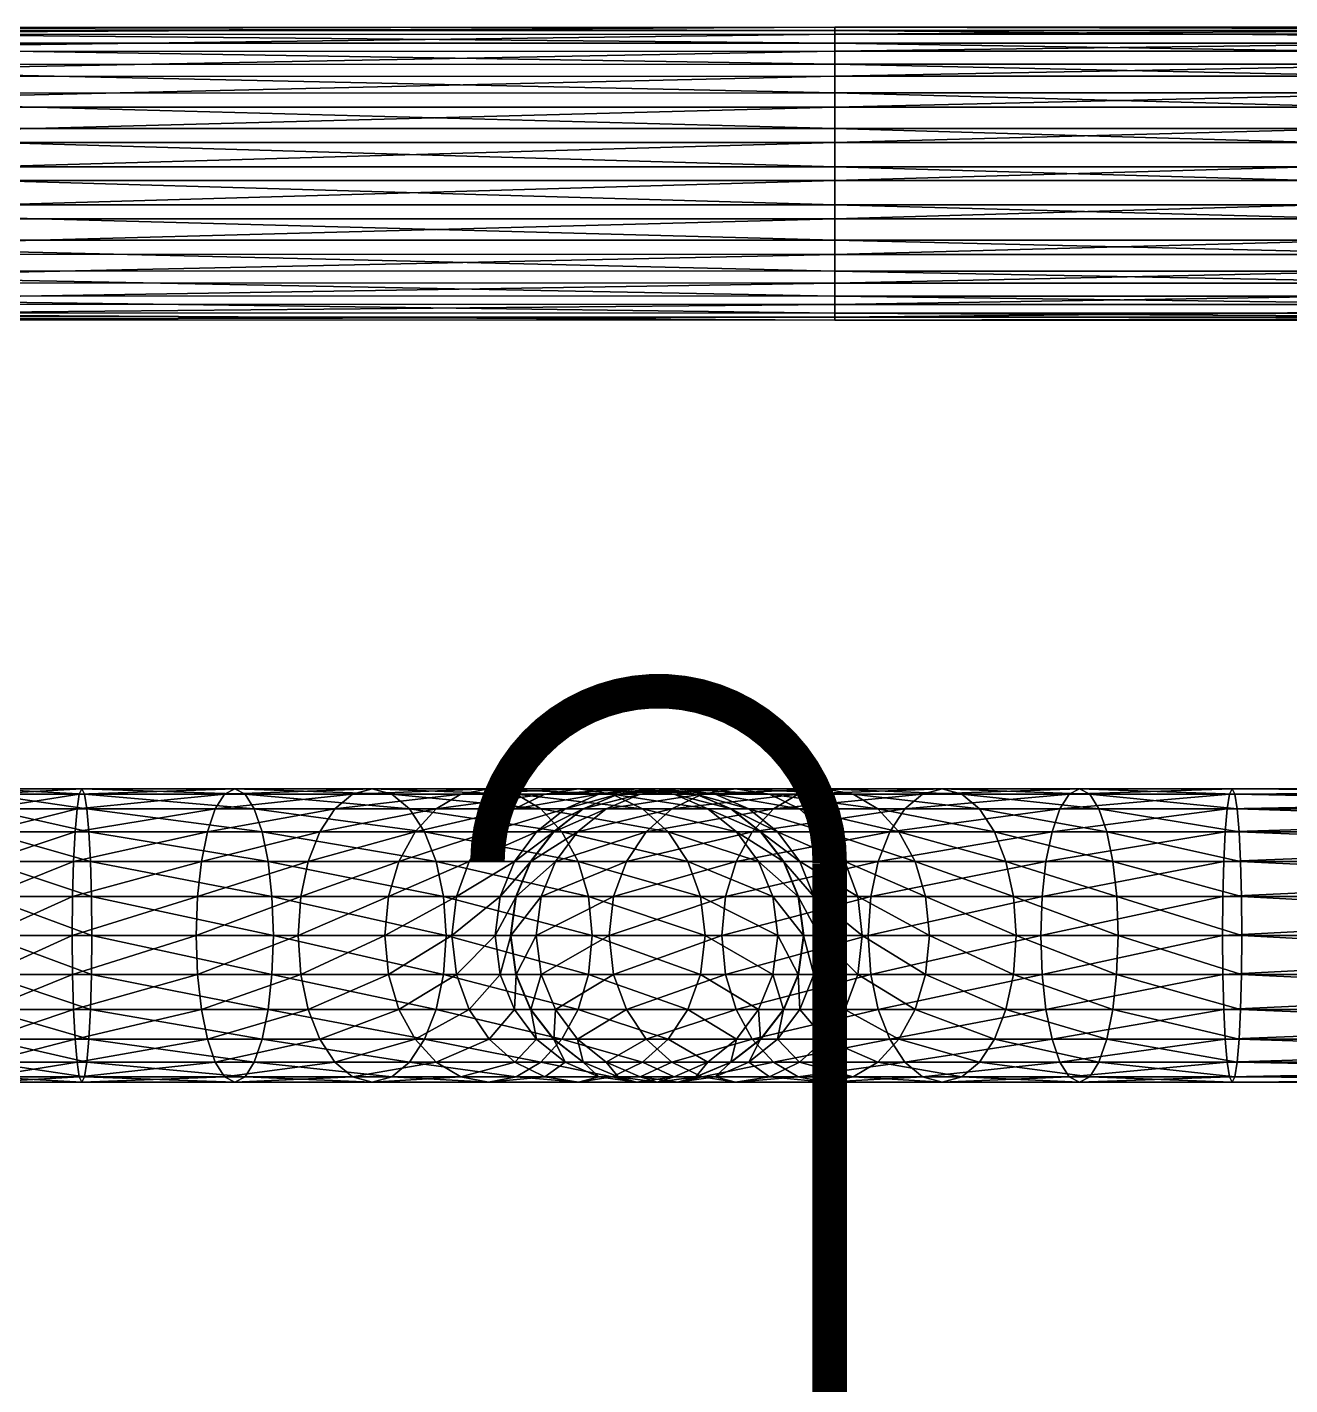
# Model space of a CAD drawing. Extents: x -41.6 to 42.5, y -37.8 to 42.9.
# Drawn here: x -29.8 to -18.82, y 31.1 to 42.91 of the extents above; entities that cross this region are included whole.
import ezdxf

# ---------------------------------------------------------------- set-up
doc = ezdxf.new("R2010")
doc.units = 0
doc.layers.add('VASSCRM', color=2, linetype='CONTINUOUS')
doc.layers.add('VASSREV', color=1, linetype='CONTINUOUS')

msp = doc.modelspace()

# ---------------------------------------------------------------- linework, layer by layer
at = {"layer": 'VASSREV', "color": 0, "extrusion": (0, 0, -1), "const_width": 0.3}
msp.add_lwpolyline([(25.796, 35.646, 1.00363), (22.82, 35.635), (22.82, -35.1, 0.996383), (25.796, -35.11, -0.737191)], format="xyb", dxfattribs=at)

# ---------------------------------------------------------------- meshes
at = {"layer": 'VASSCRM', "color": 0}
mesh = msp.add_polyface(dxfattribs=at)
corners = [(-34.275, 41.238), (-34.252, 40.931), (-22.775, 41.238), (-34.232, 40.682), (-22.775, 40.93), (-34.215, 40.498), (-22.775, 40.68), (-34.201, 40.389), (-22.775, 40.496), (-34.193, 40.361), (-22.775, 40.386), (-34.19, 40.422), (-22.775, 40.358), (-34.193, 40.57), (-22.775, 40.42), (-34.201, 40.786), (-22.775, 40.567), (-34.215, 41.055), (-22.775, 40.784), (-34.232, 41.362), (-22.775, 41.053), (-34.252, 41.69), (-22.775, 41.36), (-34.275, 42.026), (-22.775, 41.69), (-34.298, 42.333), (-22.775, 42.026), (-34.318, 42.582), (-22.775, 42.334), (-34.335, 42.765), (-22.775, 42.767), (-22.775, 42.584), (-34.348, 42.875), (-22.775, 42.877), (-34.357, 42.903), (-22.775, 42.906), (-34.36, 42.842), (-22.775, 42.844), (-34.357, 42.694), (-22.775, 42.696), (-34.348, 42.478), (-22.775, 42.48), (-34.335, 42.209), (-34.318, 41.902), (-22.775, 42.21), (-34.298, 41.573), (-22.775, 41.903), (-22.775, 41.574), (-35.514, 40.771), (-35.434, 40.532), (-35.366, 40.357), (-35.313, 40.253), (-35.279, 40.23), (-35.267, 40.292), (-35.279, 40.439), (-35.313, 40.651), (-35.366, 40.914), (-35.434, 41.212), (-35.514, 41.531), (-35.603, 41.856), (-35.692, 42.152), (-35.773, 42.392), (-35.841, 42.567), (-35.893, 42.67), (-35.927, 42.694), (-35.939, 42.631), (-35.927, 42.485), (-35.893, 42.273), (-35.841, 42.01), (-35.773, 41.712), (-35.692, 41.393), (-35.603, 41.068)]
mesh.append_faces([[corners[k] for k in face] for face in [(0, 1, 2), (1, 3, 4), (3, 5, 6), (5, 7, 8), (7, 9, 10), (9, 11, 12), (11, 13, 14), (13, 15, 16), (15, 17, 18), (17, 19, 20), (19, 21, 22), (21, 23, 24), (23, 25, 26), (25, 27, 28), (29, 30, 31), (27, 29, 31), (32, 33, 30), (29, 32, 30), (34, 35, 33), (32, 34, 33), (36, 37, 35), (34, 36, 35), (38, 39, 37), (36, 38, 37), (40, 41, 39), (38, 40, 39), (40, 42, 41), (42, 43, 44), (43, 45, 46), (45, 0, 47), (48, 1, 0), (49, 3, 1), (50, 5, 3), (51, 7, 5), (52, 9, 7), (53, 11, 9), (52, 53, 9), (54, 13, 11), (53, 54, 11), (55, 15, 13), (54, 55, 13), (56, 17, 15), (57, 19, 17), (58, 21, 19), (59, 23, 21), (60, 25, 23), (61, 27, 25), (62, 29, 27), (63, 32, 29), (64, 34, 32), (65, 36, 34), (66, 38, 36), (67, 40, 38), (68, 42, 40), (69, 43, 42), (70, 45, 43), (71, 0, 45)]], dxfattribs={"color": 0})
mesh = msp.add_polyface(dxfattribs=at)
corners = [(-22.775, 40.93), (-11.275, 40.93), (-11.275, 41.238), (-22.775, 41.238), (-22.775, 40.68), (-11.275, 40.68), (-22.775, 40.496), (-11.275, 40.496), (-22.775, 40.386), (-11.275, 40.386), (-22.775, 40.358), (-11.275, 40.358), (-22.775, 40.42), (-11.275, 40.42), (-22.775, 40.567), (-11.275, 40.567), (-22.775, 40.784), (-11.275, 40.784), (-22.775, 41.053), (-11.275, 41.053), (-22.775, 41.36), (-11.275, 41.36), (-22.775, 41.69), (-11.275, 41.69), (-22.775, 42.026), (-11.275, 42.026), (-22.775, 42.334), (-11.275, 42.334), (-22.775, 42.584), (-11.275, 42.584), (-22.775, 42.767), (-11.275, 42.767), (-22.775, 42.877), (-22.775, 42.906), (-11.275, 42.877), (-22.775, 42.844), (-11.275, 42.906), (-22.775, 42.696), (-11.275, 42.844), (-22.775, 42.48), (-11.275, 42.696), (-22.775, 42.21), (-11.275, 42.48), (-22.775, 41.903), (-11.275, 42.21), (-22.775, 41.574), (-11.275, 41.903), (-11.275, 41.574), (-34.252, 40.931), (-34.232, 40.682), (-34.215, 40.498), (-34.201, 40.389), (-34.193, 40.361), (-34.19, 40.422), (-34.193, 40.57), (-34.201, 40.786), (-34.215, 41.055), (-34.232, 41.362), (-34.252, 41.69), (-34.275, 42.026), (-34.298, 42.333), (-34.318, 42.582), (-34.335, 42.209), (-34.318, 41.902), (-34.298, 41.573), (-34.275, 41.238)]
mesh.append_faces([[corners[k] for k in face] for face in [(0, 1, 2), (3, 0, 2), (4, 5, 1), (0, 4, 1), (6, 7, 5), (4, 6, 5), (8, 9, 7), (6, 8, 7), (10, 11, 9), (8, 10, 9), (12, 13, 11), (10, 12, 11), (14, 15, 13), (12, 14, 13), (16, 17, 15), (14, 16, 15), (18, 19, 17), (16, 18, 17), (20, 21, 19), (18, 20, 19), (22, 23, 21), (20, 22, 21), (24, 25, 23), (22, 24, 23), (26, 27, 25), (24, 26, 25), (28, 29, 27), (26, 28, 27), (30, 31, 29), (28, 30, 29), (30, 32, 31), (32, 33, 34), (33, 35, 36), (35, 37, 38), (37, 39, 40), (39, 41, 42), (41, 43, 44), (43, 45, 46), (45, 3, 47), (48, 0, 3), (49, 4, 0), (50, 6, 4), (51, 8, 6), (52, 10, 8), (53, 12, 10), (54, 14, 12), (55, 16, 14), (56, 18, 16), (57, 20, 18), (58, 22, 20), (59, 24, 22), (60, 26, 24), (61, 28, 26), (62, 41, 39), (63, 43, 41), (64, 45, 43), (65, 3, 45)]], dxfattribs={"color": 0})
mesh = msp.add_polyface(dxfattribs=at)
corners = [(-11.275, 40.93), (0.225, 40.93), (0.225, 41.238), (-11.275, 41.238), (-11.275, 40.68), (0.225, 40.68), (-11.275, 40.496), (0.225, 40.496), (-11.275, 40.386), (0.225, 40.386), (-11.275, 40.358), (0.225, 40.358), (-11.275, 40.42), (0.225, 40.42), (-11.275, 40.567), (0.225, 40.567), (-11.275, 40.784), (0.225, 40.784), (-11.275, 41.053), (0.225, 41.053), (-11.275, 41.36), (0.225, 41.36), (-11.275, 41.69), (0.225, 41.69), (-11.275, 42.026), (0.225, 42.026), (-11.275, 42.334), (0.225, 42.334), (-11.275, 42.584), (0.225, 42.584), (-11.275, 42.767), (0.225, 42.767), (-11.275, 42.877), (0.225, 42.877), (-11.275, 42.906), (0.225, 42.906), (-11.275, 42.844), (0.225, 42.844), (-11.275, 42.696), (0.225, 42.696), (-11.275, 42.48), (0.225, 42.48), (-11.275, 42.21), (0.225, 42.21), (-11.275, 41.903), (0.225, 41.903), (-11.275, 41.574), (0.225, 41.574), (-22.775, 42.877), (-22.775, 42.906), (-22.775, 42.844), (-22.775, 42.696), (-22.775, 42.48), (-22.775, 42.21), (-22.775, 41.903), (-22.775, 41.574), (-22.775, 41.238)]
mesh.append_faces([[corners[k] for k in face] for face in [(0, 1, 2), (3, 0, 2), (4, 5, 1), (0, 4, 1), (6, 7, 5), (4, 6, 5), (8, 9, 7), (6, 8, 7), (10, 11, 9), (8, 10, 9), (12, 13, 11), (10, 12, 11), (14, 15, 13), (12, 14, 13), (16, 17, 15), (14, 16, 15), (18, 19, 17), (16, 18, 17), (20, 21, 19), (18, 20, 19), (22, 23, 21), (20, 22, 21), (24, 25, 23), (22, 24, 23), (26, 27, 25), (24, 26, 25), (28, 29, 27), (26, 28, 27), (30, 31, 29), (28, 30, 29), (32, 33, 31), (30, 32, 31), (34, 35, 33), (32, 34, 33), (36, 37, 35), (34, 36, 35), (38, 39, 37), (36, 38, 37), (40, 41, 39), (38, 40, 39), (42, 43, 41), (40, 42, 41), (44, 45, 43), (42, 44, 43), (46, 47, 45), (44, 46, 45), (3, 2, 47), (46, 3, 47), (48, 32, 30), (49, 34, 32), (50, 36, 34), (51, 38, 36), (52, 40, 38), (53, 42, 40), (54, 44, 42), (55, 46, 44), (56, 3, 46)]], dxfattribs={"color": 0})
mesh = msp.add_polyface(dxfattribs=at)
corners = [(-28.329, 35.009), (-29.403, 34.67), (-29.406, 35.009), (-29.321, 33.734), (-29.298, 33.78), (-30.154, 33.78), (-30.154, 33.734), (-29.278, 33.908), (-30.154, 33.908), (-29.261, 34.108), (-30.154, 34.108), (-29.247, 34.366), (-30.154, 34.366), (-29.239, 34.67), (-30.154, 34.67), (-29.236, 35.009), (-30.154, 35.009), (-29.239, 35.348), (-30.154, 35.348), (-29.247, 35.652), (-30.154, 35.652), (-29.261, 35.91), (-30.154, 35.91), (-29.278, 36.11), (-30.154, 36.11), (-29.298, 36.238), (-30.154, 36.238), (-29.321, 36.284), (-30.154, 36.284), (-29.344, 36.238), (-30.154, 36.238), (-29.364, 36.11), (-30.154, 36.11), (-29.381, 35.91), (-30.154, 35.91), (-29.395, 35.652), (-30.154, 35.652), (-29.403, 35.348), (-30.154, 35.348), (-30.154, 35.009), (-30.154, 34.67), (-29.395, 34.366), (-30.154, 34.366), (-29.381, 34.108), (-30.154, 34.108), (-29.364, 33.908), (-30.154, 33.908), (-29.344, 33.78), (-30.154, 33.78), (-30.988, 35.91), (-30.988, 35.652), (-30.988, 35.348), (-30.988, 35.009), (-30.988, 34.67), (-30.988, 34.366), (-30.988, 34.108), (-30.988, 33.908), (-30.988, 33.78), (-30.988, 33.734)]
mesh.append_faces([[corners[k] for k in face] for face in [(0, 1, 2), (3, 4, 5), (3, 5, 6), (4, 7, 8), (4, 8, 5), (7, 9, 10), (7, 10, 8), (9, 11, 12), (9, 12, 10), (11, 13, 14), (11, 14, 12), (13, 15, 16), (13, 16, 14), (15, 17, 18), (15, 18, 16), (17, 19, 20), (17, 20, 18), (19, 21, 22), (19, 22, 20), (21, 23, 24), (21, 24, 22), (23, 25, 26), (23, 26, 24), (25, 27, 28), (25, 28, 26), (27, 29, 30), (27, 30, 28), (29, 31, 32), (29, 32, 30), (31, 33, 34), (31, 34, 32), (33, 35, 36), (33, 36, 34), (35, 37, 38), (35, 38, 36), (37, 2, 39), (37, 39, 38), (2, 1, 40), (2, 40, 39), (1, 41, 42), (1, 42, 40), (41, 43, 44), (41, 44, 42), (43, 45, 46), (43, 46, 44), (45, 47, 48), (45, 48, 46), (47, 3, 6), (47, 6, 48), (32, 34, 49), (34, 36, 50), (36, 38, 51), (38, 39, 52), (39, 40, 53), (40, 42, 54), (42, 44, 55), (44, 46, 56), (46, 48, 57), (48, 6, 58)]], dxfattribs={"color": 0})
mesh = msp.add_polyface(dxfattribs=at)
corners = [(-26.969, 36.238), (-28.162, 36.11), (-28.082, 36.238), (-27.123, 36.11), (-28.23, 35.91), (-27.253, 35.91), (-28.283, 35.652), (-27.354, 35.652), (-27.419, 35.348), (-28.317, 35.348), (-27.442, 35.009), (-28.329, 35.009), (-27.419, 34.67), (-28.317, 34.67), (-28.283, 34.366), (-27.354, 34.366), (-28.23, 34.108), (-27.253, 34.108), (-28.162, 33.908), (-27.123, 33.908), (-28.082, 33.78), (-27.993, 33.734), (-27.903, 33.78), (-29.298, 33.78), (-29.321, 33.734), (-27.823, 33.908), (-29.278, 33.908), (-27.755, 34.108), (-29.261, 34.108), (-27.703, 34.366), (-29.247, 34.366), (-27.669, 34.67), (-29.239, 34.67), (-27.657, 35.009), (-29.236, 35.009), (-27.669, 35.348), (-29.239, 35.348), (-27.703, 35.652), (-29.247, 35.652), (-27.755, 35.91), (-29.261, 35.91), (-27.823, 36.11), (-29.278, 36.11), (-27.903, 36.238), (-29.298, 36.238), (-27.993, 36.284), (-29.321, 36.284), (-29.344, 36.238), (-29.364, 36.11), (-29.381, 35.91), (-29.395, 35.652), (-29.403, 35.348), (-29.406, 35.009), (-29.403, 34.67), (-29.395, 34.366), (-29.381, 34.108), (-29.364, 33.908), (-29.344, 33.78)]
mesh.append_faces([[corners[k] for k in face] for face in [(0, 1, 2), (3, 4, 1), (5, 6, 4), (7, 8, 9), (7, 9, 6), (8, 10, 11), (8, 11, 9), (10, 12, 13), (10, 13, 11), (12, 14, 13), (15, 16, 14), (17, 18, 16), (19, 20, 18), (21, 22, 23), (21, 23, 24), (22, 25, 26), (22, 26, 23), (25, 27, 28), (25, 28, 26), (27, 29, 30), (27, 30, 28), (29, 31, 32), (29, 32, 30), (31, 33, 34), (31, 34, 32), (33, 35, 36), (33, 36, 34), (35, 37, 38), (35, 38, 36), (37, 39, 40), (37, 40, 38), (39, 41, 42), (39, 42, 40), (41, 43, 44), (41, 44, 42), (43, 45, 46), (43, 46, 44), (45, 2, 47), (45, 47, 46), (2, 1, 48), (2, 48, 47), (1, 4, 49), (1, 49, 48), (4, 6, 50), (4, 50, 49), (6, 9, 51), (6, 51, 50), (9, 11, 52), (9, 52, 51), (11, 13, 53), (13, 14, 54), (13, 54, 53), (14, 16, 55), (14, 55, 54), (16, 18, 56), (16, 56, 55), (18, 20, 57), (18, 57, 56), (20, 21, 24), (20, 24, 57)]], dxfattribs={"color": 0})
mesh = msp.add_polyface(dxfattribs=at)
corners = [(-25.55, 35.348), (-25.596, 35.009), (-25.596, 35.009), (-25.55, 35.348), (-25.596, 35.009), (-25.55, 35.348), (-25.596, 35.009), (-25.547, 35.348), (-25.593, 35.009), (-25.729, 35.009), (-25.686, 35.348), (-25.369, 35.91), (-25.561, 35.652), (-25.954, 35.652), (-25.782, 35.91), (-26.066, 35.348), (-26.105, 35.009), (-25.004, 36.284), (-26.026, 36.238), (-25.786, 36.284), (-25.297, 36.238), (-25.56, 36.11), (-26.241, 36.11), (-26.424, 35.91), (-26.565, 35.652), (-26.656, 35.348), (-26.688, 35.009), (-24.885, 35.009), (-26.178, 35.348), (-26.155, 35.009), (-24.917, 35.348), (-26.243, 35.652), (-25.008, 35.652), (-26.344, 35.91), (-25.149, 35.91), (-25.332, 36.11), (-26.474, 36.11), (-25.547, 36.238), (-26.628, 36.238), (-26.798, 36.284), (-26.969, 36.238), (-27.123, 36.11), (-27.253, 35.91), (-27.354, 35.652), (-27.419, 35.348), (-27.442, 35.009), (-27.669, 35.348), (-27.703, 35.652), (-27.755, 35.91), (-27.823, 36.11), (-27.903, 36.238), (-27.993, 36.284), (-28.082, 36.238), (-28.162, 36.11), (-28.23, 35.91), (-28.283, 35.652)]
mesh.append_faces([[corners[k] for k in face] for face in [(0, 1, 2), (3, 2, 4), (5, 4, 6), (7, 8, 9), (7, 9, 10), (11, 12, 13), (11, 13, 14), (12, 10, 15), (12, 15, 13), (10, 9, 16), (10, 16, 15), (17, 18, 19), (20, 21, 22), (20, 22, 18), (21, 14, 23), (21, 23, 22), (14, 13, 24), (14, 24, 23), (13, 15, 25), (13, 25, 24), (15, 16, 26), (15, 26, 25), (27, 28, 29), (30, 31, 28), (32, 33, 31), (34, 35, 36), (34, 36, 33), (35, 37, 38), (35, 38, 36), (37, 19, 39), (37, 39, 38), (19, 18, 40), (19, 40, 39), (18, 22, 41), (18, 41, 40), (22, 23, 42), (22, 42, 41), (23, 24, 43), (23, 43, 42), (24, 25, 44), (24, 44, 43), (25, 26, 45), (25, 45, 44), (29, 28, 46), (28, 31, 47), (28, 47, 46), (31, 33, 48), (31, 48, 47), (33, 36, 49), (33, 49, 48), (36, 38, 50), (36, 50, 49), (38, 39, 51), (38, 51, 50), (39, 40, 52), (39, 52, 51), (40, 41, 53), (41, 42, 54), (42, 43, 55)]], dxfattribs={"color": 0})
mesh = msp.add_polyface(dxfattribs=at)
corners = [(-25.012, 35.91), (-25.204, 35.652), (-25.419, 35.652), (-25.22, 35.91), (-25.328, 35.348), (-25.547, 35.348), (-25.372, 35.009), (-25.593, 35.009), (-25.422, 35.652), (-25.222, 35.91), (-25.55, 35.348), (-25.596, 35.009), (-24.964, 36.11), (-25.222, 35.91), (-25.422, 35.652), (-25.55, 35.348), (-25.596, 35.009), (-24.964, 36.11), (-25.222, 35.91), (-25.422, 35.652), (-25.55, 35.348), (-25.596, 35.009), (-24.964, 36.11), (-25.222, 35.91), (-25.422, 35.652), (-25.55, 35.348), (-25.596, 35.009), (-24.964, 36.11), (-25.222, 35.91), (-25.422, 35.652), (-25.55, 35.348), (-25.596, 35.009), (-25.419, 35.652), (-25.22, 35.91), (-25.547, 35.348), (-25.593, 35.009), (-24.963, 36.11), (-25.369, 35.91), (-25.12, 36.11), (-25.561, 35.652), (-25.686, 35.348), (-24.827, 36.238), (-25.56, 36.11), (-25.297, 36.238), (-25.782, 35.91), (-24.712, 36.238), (-25.004, 36.284), (-25.786, 36.284), (-25.547, 36.238), (-26.026, 36.238), (-24.885, 35.009), (-24.917, 35.348), (-26.178, 35.348), (-25.008, 35.652), (-26.243, 35.652), (-25.149, 35.91), (-26.344, 35.91)]
mesh.append_faces([[corners[k] for k in face] for face in [(0, 1, 2), (0, 2, 3), (1, 4, 5), (1, 5, 2), (4, 6, 7), (4, 7, 5), (3, 2, 8), (3, 8, 9), (2, 5, 10), (2, 10, 8), (5, 7, 11), (5, 11, 10), (12, 9, 13), (9, 8, 14), (9, 14, 13), (8, 10, 15), (8, 15, 14), (10, 16, 15), (17, 13, 18), (13, 14, 19), (13, 19, 18), (14, 15, 20), (14, 20, 19), (15, 21, 20), (22, 18, 23), (18, 19, 24), (18, 24, 23), (19, 20, 25), (19, 25, 24), (20, 26, 25), (27, 23, 28), (23, 24, 29), (23, 29, 28), (24, 25, 30), (24, 30, 29), (25, 26, 31), (25, 31, 30), (28, 29, 32), (28, 32, 33), (29, 30, 34), (29, 34, 32), (30, 31, 35), (30, 35, 34), (36, 33, 37), (36, 37, 38), (33, 32, 39), (33, 39, 37), (32, 34, 40), (32, 40, 39), (41, 38, 42), (41, 42, 43), (38, 37, 44), (38, 44, 42), (45, 46, 47), (45, 47, 48), (46, 43, 49), (50, 51, 52), (51, 53, 54), (53, 55, 56)]], dxfattribs={"color": 0})
mesh = msp.add_polyface(dxfattribs=at)
corners = [(-24.193, 36.11), (-24.416, 35.91), (-25.012, 35.91), (-24.763, 36.11), (-24.588, 35.652), (-25.204, 35.652), (-24.699, 35.348), (-25.328, 35.348), (-24.739, 35.009), (-25.372, 35.009), (-24.469, 36.238), (-24.963, 36.11), (-24.659, 36.238), (-25.22, 35.91), (-24.321, 36.284), (-24.66, 36.238), (-24.321, 36.284), (-24.964, 36.11), (-25.222, 35.91), (-24.66, 36.238), (-24.321, 36.284), (-24.964, 36.11), (-25.222, 35.91), (-24.66, 36.238), (-24.321, 36.284), (-24.964, 36.11), (-25.222, 35.91), (-24.66, 36.238), (-24.321, 36.284), (-24.964, 36.11), (-25.222, 35.91), (-24.66, 36.238), (-24.321, 36.284), (-24.964, 36.11), (-25.222, 35.91), (-24.659, 36.238), (-24.963, 36.11), (-25.22, 35.91), (-24.321, 36.284), (-24.827, 36.238), (-24.5, 36.284), (-25.12, 36.11), (-24.173, 36.238), (-25.004, 36.284), (-24.712, 36.238), (-25.297, 36.238), (-23.904, 35.009), (-24.917, 35.348), (-24.885, 35.009), (-23.943, 35.348), (-25.008, 35.652), (-24.054, 35.652), (-24.226, 35.91), (-25.149, 35.91), (-24.449, 36.11), (-25.332, 36.11), (-25.547, 36.238)]
mesh.append_faces([[corners[k] for k in face] for face in [(0, 1, 2), (0, 2, 3), (1, 4, 5), (1, 5, 2), (4, 6, 7), (4, 7, 5), (6, 8, 9), (6, 9, 7), (10, 3, 11), (10, 11, 12), (3, 2, 13), (3, 13, 11), (14, 12, 15), (14, 15, 16), (12, 11, 17), (12, 17, 15), (11, 13, 18), (11, 18, 17), (16, 15, 19), (16, 19, 20), (15, 17, 21), (15, 21, 19), (17, 22, 21), (20, 19, 23), (20, 23, 24), (19, 21, 25), (19, 25, 23), (21, 26, 25), (24, 23, 27), (24, 27, 28), (23, 25, 29), (23, 29, 27), (25, 30, 29), (28, 27, 31), (28, 31, 32), (27, 29, 33), (27, 33, 31), (29, 34, 33), (32, 31, 35), (31, 33, 36), (31, 36, 35), (33, 34, 37), (33, 37, 36), (38, 35, 39), (38, 39, 40), (35, 36, 41), (35, 41, 39), (42, 40, 43), (42, 43, 44), (40, 39, 45), (40, 45, 43), (46, 47, 48), (49, 50, 47), (51, 52, 53), (51, 53, 50), (52, 54, 55), (52, 55, 53), (54, 44, 56), (54, 56, 55)]], dxfattribs={"color": 0})
mesh = msp.add_polyface(dxfattribs=at)
corners = [(-23.095, 36.238), (-24.193, 36.11), (-23.93, 36.238), (-23.31, 36.11), (-23.493, 35.91), (-24.416, 35.91), (-23.634, 35.652), (-24.588, 35.652), (-23.725, 35.348), (-24.699, 35.348), (-23.757, 35.009), (-24.739, 35.009), (-23.345, 36.238), (-23.638, 36.284), (-24.142, 36.284), (-23.816, 36.238), (-24.469, 36.238), (-24.763, 36.11), (-23.522, 36.11), (-23.983, 36.238), (-23.679, 36.11), (-24.321, 36.284), (-24.659, 36.238), (-23.982, 36.238), (-23.678, 36.11), (-24.321, 36.284), (-23.982, 36.238), (-23.678, 36.11), (-24.321, 36.284), (-23.982, 36.238), (-23.678, 36.11), (-24.321, 36.284), (-23.982, 36.238), (-23.678, 36.11), (-24.321, 36.284), (-23.982, 36.238), (-23.678, 36.11), (-24.321, 36.284), (-23.983, 36.238), (-23.679, 36.11), (-24.321, 36.284), (-24.659, 36.238), (-24.173, 36.238), (-23.879, 36.11), (-24.5, 36.284), (-23.314, 35.348), (-24.054, 35.652), (-23.943, 35.348), (-23.438, 35.652), (-23.631, 35.91), (-24.226, 35.91), (-24.449, 36.11), (-24.712, 36.238), (-23.943, 34.67), (-23.904, 35.009), (-24.885, 35.009), (-24.917, 35.348), (-25.008, 35.652)]
mesh.append_faces([[corners[k] for k in face] for face in [(0, 1, 2), (3, 4, 5), (3, 5, 1), (4, 6, 7), (4, 7, 5), (6, 8, 9), (6, 9, 7), (8, 10, 11), (8, 11, 9), (12, 13, 14), (12, 14, 15), (13, 2, 16), (13, 16, 14), (2, 1, 17), (2, 17, 16), (18, 15, 19), (18, 19, 20), (15, 14, 21), (15, 21, 19), (14, 16, 22), (14, 22, 21), (20, 19, 23), (20, 23, 24), (19, 21, 25), (19, 25, 23), (24, 23, 26), (24, 26, 27), (23, 25, 28), (23, 28, 26), (27, 26, 29), (27, 29, 30), (26, 28, 31), (26, 31, 29), (30, 29, 32), (30, 32, 33), (29, 31, 34), (29, 34, 32), (33, 32, 35), (33, 35, 36), (32, 34, 37), (32, 37, 35), (36, 35, 38), (36, 38, 39), (35, 37, 40), (35, 40, 38), (37, 41, 40), (39, 38, 42), (39, 42, 43), (38, 40, 44), (38, 44, 42), (45, 46, 47), (48, 49, 50), (48, 50, 46), (49, 43, 51), (49, 51, 50), (43, 42, 52), (43, 52, 51), (53, 54, 55), (54, 47, 56), (47, 46, 57)]], dxfattribs={"color": 0})
mesh = msp.add_polyface(dxfattribs=at)
corners = [(-22.298, 35.91), (-23.634, 35.652), (-23.493, 35.91), (-22.399, 35.652), (-23.725, 35.348), (-22.464, 35.348), (-23.757, 35.009), (-22.616, 36.238), (-23.638, 36.284), (-23.345, 36.238), (-22.856, 36.284), (-23.095, 36.238), (-23.93, 36.238), (-23.31, 36.11), (-24.193, 36.11), (-22.86, 35.91), (-23.083, 36.11), (-23.522, 36.11), (-23.273, 35.91), (-23.816, 36.238), (-23.081, 35.652), (-23.422, 35.91), (-23.223, 35.652), (-23.679, 36.11), (-23.095, 35.348), (-23.22, 35.652), (-23.092, 35.348), (-23.42, 35.91), (-23.678, 36.11), (-23.22, 35.652), (-23.42, 35.91), (-23.678, 36.11), (-23.092, 35.348), (-23.22, 35.652), (-23.42, 35.91), (-23.678, 36.11), (-23.092, 35.348), (-23.22, 35.652), (-23.42, 35.91), (-23.678, 36.11), (-23.092, 35.348), (-23.22, 35.652), (-23.42, 35.91), (-23.678, 36.11), (-23.092, 35.348), (-23.223, 35.652), (-23.095, 35.348), (-23.422, 35.91), (-23.679, 36.11), (-23.095, 34.67), (-23.049, 35.009), (-23.27, 35.009), (-23.314, 35.348), (-23.438, 35.652), (-23.631, 35.91), (-23.879, 36.11), (-23.943, 35.348), (-23.904, 35.009), (-24.054, 35.652)]
mesh.append_faces([[corners[k] for k in face] for face in [(0, 1, 2), (3, 4, 1), (5, 6, 4), (7, 8, 9), (10, 11, 12), (10, 12, 8), (11, 13, 14), (15, 16, 17), (15, 17, 18), (16, 9, 19), (16, 19, 17), (20, 18, 21), (20, 21, 22), (18, 17, 23), (18, 23, 21), (24, 22, 25), (24, 25, 26), (22, 21, 27), (22, 27, 25), (21, 23, 28), (21, 28, 27), (26, 25, 29), (25, 27, 30), (25, 30, 29), (27, 28, 31), (27, 31, 30), (32, 29, 33), (29, 30, 34), (29, 34, 33), (30, 31, 35), (30, 35, 34), (36, 33, 37), (33, 34, 38), (33, 38, 37), (34, 35, 39), (34, 39, 38), (40, 37, 41), (37, 38, 42), (37, 42, 41), (38, 39, 43), (38, 43, 42), (44, 41, 45), (44, 45, 46), (41, 42, 47), (41, 47, 45), (42, 43, 48), (42, 48, 47), (49, 50, 51), (50, 46, 52), (50, 52, 51), (46, 45, 53), (46, 53, 52), (45, 47, 54), (45, 54, 53), (47, 48, 55), (47, 55, 54), (51, 52, 56), (51, 56, 57), (52, 53, 58)]], dxfattribs={"color": 0})
mesh = msp.add_polyface(dxfattribs=at)
corners = [(-20.819, 36.11), (-22.298, 35.91), (-22.168, 36.11), (-20.887, 35.91), (-22.399, 35.652), (-20.94, 35.652), (-22.464, 35.348), (-20.973, 35.348), (-22.487, 35.009), (-21.2, 35.009), (-21.987, 35.348), (-21.954, 35.009), (-21.223, 35.348), (-22.077, 35.652), (-21.288, 35.652), (-22.218, 35.91), (-21.389, 35.91), (-21.519, 36.11), (-22.401, 36.11), (-21.673, 36.238), (-22.616, 36.238), (-21.844, 36.284), (-22.856, 36.284), (-22.014, 36.238), (-23.095, 36.238), (-23.31, 36.11), (-23.493, 35.91), (-23.634, 35.652), (-23.725, 35.348), (-23.757, 35.009), (-22.577, 35.348), (-22.537, 35.009), (-22.688, 35.652), (-22.86, 35.91), (-23.083, 36.11), (-23.345, 36.238), (-23.638, 36.284), (-22.957, 35.348), (-22.913, 35.009), (-23.081, 35.652), (-23.273, 35.91), (-23.095, 35.348), (-23.049, 35.009), (-23.223, 35.652), (-23.092, 35.348), (-23.046, 35.009), (-23.092, 35.348), (-23.046, 35.009), (-23.22, 35.652), (-23.092, 35.348), (-23.046, 35.009), (-23.22, 35.652), (-23.092, 35.348), (-23.046, 35.009), (-23.22, 35.652), (-23.092, 35.348), (-23.046, 35.009), (-23.22, 35.652), (-23.092, 34.67), (-23.049, 35.009), (-23.095, 35.348)]
mesh.append_faces([[corners[k] for k in face] for face in [(0, 1, 2), (3, 4, 1), (5, 6, 4), (7, 8, 6), (9, 10, 11), (12, 13, 10), (14, 15, 13), (16, 17, 18), (16, 18, 15), (17, 19, 20), (17, 20, 18), (19, 21, 22), (19, 22, 20), (21, 23, 24), (21, 24, 22), (23, 2, 25), (23, 25, 24), (2, 1, 26), (2, 26, 25), (1, 4, 27), (4, 6, 28), (6, 8, 29), (11, 10, 30), (11, 30, 31), (10, 13, 32), (10, 32, 30), (13, 15, 33), (13, 33, 32), (15, 18, 34), (15, 34, 33), (18, 20, 35), (18, 35, 34), (20, 22, 36), (31, 30, 37), (31, 37, 38), (30, 32, 39), (30, 39, 37), (32, 33, 40), (32, 40, 39), (38, 37, 41), (38, 41, 42), (37, 39, 43), (37, 43, 41), (42, 41, 44), (42, 44, 45), (45, 44, 46), (45, 46, 47), (44, 48, 46), (47, 46, 49), (47, 49, 50), (46, 51, 49), (50, 49, 52), (50, 52, 53), (49, 54, 52), (53, 52, 55), (53, 55, 56), (52, 57, 55), (58, 56, 59), (56, 55, 60), (56, 60, 59)]], dxfattribs={"color": 0})
mesh = msp.add_polyface(dxfattribs=at)
corners = [(-19.321, 33.734), (-20.56, 33.78), (-20.649, 33.734), (-19.298, 36.238), (-20.649, 36.284), (-20.56, 36.238), (-19.321, 36.284), (-20.739, 36.238), (-19.344, 36.238), (-20.819, 36.11), (-19.364, 36.11), (-20.887, 35.91), (-19.381, 35.91), (-20.94, 35.652), (-19.395, 35.652), (-20.973, 35.348), (-19.403, 35.348), (-20.985, 35.009), (-19.406, 35.009), (-20.973, 34.67), (-19.403, 34.67), (-20.94, 34.366), (-19.395, 34.366), (-20.887, 34.108), (-19.381, 34.108), (-20.819, 33.908), (-19.364, 33.908), (-20.739, 33.78), (-19.344, 33.78), (-21.673, 33.78), (-21.844, 33.734), (-20.48, 33.908), (-21.519, 33.908), (-20.412, 34.108), (-21.389, 34.108), (-20.359, 34.366), (-21.288, 34.366), (-20.326, 34.67), (-21.223, 34.67), (-20.313, 35.009), (-21.2, 35.009), (-20.325, 35.348), (-21.223, 35.348), (-20.359, 35.652), (-21.288, 35.652), (-20.412, 35.91), (-21.389, 35.91), (-20.48, 36.11), (-21.519, 36.11), (-21.673, 36.238), (-21.844, 36.284), (-22.014, 36.238), (-22.168, 36.11), (-22.298, 35.91), (-22.399, 35.652), (-22.464, 35.348), (-22.487, 35.009), (-22.464, 34.67), (-22.399, 34.366), (-22.298, 34.108), (-22.168, 33.908), (-22.014, 33.78), (-22.077, 34.366), (-21.987, 34.67), (-21.954, 35.009), (-21.987, 35.348), (-22.077, 35.652), (-22.218, 35.91)]
mesh.append_faces([[corners[k] for k in face] for face in [(0, 1, 2), (3, 4, 5), (6, 7, 4), (8, 9, 7), (10, 11, 9), (12, 13, 11), (14, 15, 13), (16, 17, 15), (18, 19, 17), (20, 21, 19), (22, 23, 21), (24, 25, 23), (26, 27, 25), (28, 2, 27), (2, 1, 29), (2, 29, 30), (1, 31, 32), (1, 32, 29), (31, 33, 34), (31, 34, 32), (33, 35, 36), (33, 36, 34), (35, 37, 38), (35, 38, 36), (37, 39, 40), (37, 40, 38), (39, 41, 42), (39, 42, 40), (41, 43, 44), (41, 44, 42), (43, 45, 46), (43, 46, 44), (45, 47, 48), (45, 48, 46), (47, 5, 49), (47, 49, 48), (5, 4, 50), (5, 50, 49), (4, 7, 51), (4, 51, 50), (7, 9, 52), (7, 52, 51), (9, 11, 53), (11, 13, 54), (13, 15, 55), (15, 17, 56), (17, 19, 57), (19, 21, 58), (21, 23, 59), (23, 25, 60), (25, 27, 61), (27, 2, 30), (27, 30, 61), (34, 36, 62), (36, 38, 63), (38, 40, 64), (40, 42, 65), (42, 44, 66), (44, 46, 67)]], dxfattribs={"color": 0})
mesh = msp.add_polyface(dxfattribs=at)
corners = [(-12.821, 33.734), (-19.298, 33.78), (-19.321, 33.734), (-12.821, 33.78), (-19.278, 33.908), (-12.821, 33.908), (-19.261, 34.108), (-12.821, 34.108), (-19.248, 34.366), (-12.821, 34.366), (-19.239, 34.67), (-12.821, 34.67), (-19.236, 35.009), (-12.821, 35.009), (-19.239, 35.348), (-12.821, 35.348), (-19.248, 35.652), (-12.821, 35.652), (-19.261, 35.91), (-12.821, 35.91), (-19.278, 36.11), (-12.821, 36.11), (-19.298, 36.238), (-12.821, 36.238), (-19.321, 36.284), (-12.821, 36.284), (-19.344, 36.238), (-12.821, 36.238), (-19.364, 36.11), (-12.821, 36.11), (-19.381, 35.91), (-12.821, 35.91), (-19.395, 35.652), (-12.821, 35.652), (-19.403, 35.348), (-12.821, 35.348), (-12.821, 35.009), (-19.406, 35.009), (-19.403, 34.67), (-12.821, 34.67), (-19.395, 34.366), (-12.821, 34.366), (-19.381, 34.108), (-12.821, 34.108), (-19.364, 33.908), (-12.821, 33.908), (-19.344, 33.78), (-12.821, 33.78), (-20.56, 33.78), (-20.48, 33.908), (-20.412, 34.108), (-20.359, 34.366), (-20.326, 34.67), (-20.313, 35.009), (-20.325, 35.348), (-20.359, 35.652), (-20.412, 35.91), (-20.48, 36.11), (-20.56, 36.238), (-20.649, 36.284), (-20.739, 36.238), (-20.819, 36.11), (-20.887, 35.91), (-20.94, 35.652), (-20.973, 35.348), (-20.985, 35.009), (-20.973, 34.67), (-20.94, 34.366), (-20.887, 34.108), (-20.819, 33.908), (-20.739, 33.78), (-20.649, 33.734)]
mesh.append_faces([[corners[k] for k in face] for face in [(0, 1, 2), (3, 4, 1), (5, 6, 4), (7, 8, 6), (9, 10, 8), (11, 12, 10), (13, 14, 12), (15, 16, 14), (17, 18, 16), (19, 20, 18), (21, 22, 20), (23, 24, 22), (25, 26, 24), (27, 28, 26), (29, 30, 28), (31, 32, 30), (33, 34, 32), (35, 36, 37), (35, 37, 34), (36, 38, 37), (39, 40, 38), (41, 42, 40), (43, 44, 42), (45, 46, 44), (47, 2, 46), (2, 1, 48), (1, 4, 49), (1, 49, 48), (4, 6, 50), (4, 50, 49), (6, 8, 51), (6, 51, 50), (8, 10, 52), (8, 52, 51), (10, 12, 53), (10, 53, 52), (12, 14, 54), (12, 54, 53), (14, 16, 55), (14, 55, 54), (16, 18, 56), (16, 56, 55), (18, 20, 57), (18, 57, 56), (20, 22, 58), (20, 58, 57), (22, 24, 59), (24, 26, 60), (26, 28, 61), (28, 30, 62), (30, 32, 63), (32, 34, 64), (34, 37, 65), (37, 38, 66), (38, 40, 67), (40, 42, 68), (42, 44, 69), (44, 46, 70), (46, 2, 71)]], dxfattribs={"color": 0})
mesh = msp.add_polyface(dxfattribs=at)
corners = [(-6.321, 33.734), (-6.321, 33.78), (-12.821, 33.78), (-12.821, 33.734), (-6.321, 33.908), (-12.821, 33.908), (-6.321, 34.108), (-12.821, 34.108), (-6.321, 34.366), (-12.821, 34.366), (-6.321, 34.67), (-12.821, 34.67), (-6.321, 35.009), (-12.821, 35.009), (-6.321, 35.348), (-12.821, 35.348), (-6.321, 35.652), (-12.821, 35.652), (-6.321, 35.91), (-12.821, 35.91), (-6.321, 36.11), (-12.821, 36.11), (-6.321, 36.238), (-12.821, 36.238), (-6.321, 36.284), (-12.821, 36.284), (-12.821, 36.238), (-6.321, 36.238), (-12.821, 36.11), (-6.321, 36.11), (-12.821, 35.91), (-6.321, 35.91), (-12.821, 35.652), (-6.321, 35.652), (-12.821, 35.348), (-6.321, 35.348), (-12.821, 35.009), (-6.321, 35.009), (-12.821, 34.67), (-6.321, 34.67), (-12.821, 34.366), (-6.321, 34.366), (-12.821, 34.108), (-6.321, 34.108), (-12.821, 33.908), (-6.321, 33.908), (-12.821, 33.78), (-6.321, 33.78), (-19.298, 33.78), (-19.278, 33.908), (-19.261, 34.108), (-19.248, 34.366), (-19.239, 34.67), (-19.236, 35.009), (-19.239, 35.348), (-19.248, 35.652), (-19.261, 35.91), (-19.278, 36.11), (-19.298, 36.238), (-19.321, 36.284), (-19.344, 36.238), (-19.364, 36.11), (-19.381, 35.91), (-19.395, 35.652), (-19.403, 35.348), (-19.403, 34.67), (-19.395, 34.366), (-19.381, 34.108), (-19.364, 33.908), (-19.344, 33.78), (-19.321, 33.734)]
mesh.append_faces([[corners[k] for k in face] for face in [(0, 1, 2), (0, 2, 3), (1, 4, 5), (1, 5, 2), (4, 6, 7), (4, 7, 5), (6, 8, 9), (6, 9, 7), (8, 10, 11), (8, 11, 9), (10, 12, 13), (10, 13, 11), (12, 14, 15), (12, 15, 13), (14, 16, 17), (14, 17, 15), (16, 18, 19), (16, 19, 17), (18, 20, 21), (18, 21, 19), (20, 22, 23), (20, 23, 21), (22, 24, 25), (22, 25, 23), (24, 26, 25), (27, 28, 26), (29, 30, 28), (31, 32, 30), (33, 34, 32), (35, 36, 34), (37, 38, 36), (39, 40, 38), (41, 42, 40), (43, 44, 42), (45, 46, 44), (47, 3, 46), (3, 2, 48), (2, 5, 49), (5, 7, 50), (7, 9, 51), (9, 11, 52), (11, 13, 53), (13, 15, 54), (15, 17, 55), (17, 19, 56), (19, 21, 57), (21, 23, 58), (23, 25, 59), (25, 26, 60), (26, 28, 61), (28, 30, 62), (30, 32, 63), (32, 34, 64), (36, 38, 65), (38, 40, 66), (40, 42, 67), (42, 44, 68), (44, 46, 69), (46, 3, 70)]], dxfattribs={"color": 0})
mesh = msp.add_polyface(dxfattribs=at)
corners = [(-25.593, 35.009), (-25.547, 34.67), (-25.686, 34.67), (-25.729, 35.009), (-25.561, 34.366), (-26.065, 34.67), (-26.105, 35.009), (-25.954, 34.366), (-25.782, 34.108), (-26.656, 34.67), (-26.688, 35.009), (-26.565, 34.366), (-26.424, 34.108), (-25.559, 33.908), (-26.241, 33.908), (-25.297, 33.78), (-26.026, 33.78), (-25.786, 33.734), (-25.547, 33.78), (-26.628, 33.78), (-26.798, 33.734), (-25.332, 33.908), (-26.474, 33.908), (-25.149, 34.108), (-26.344, 34.108), (-26.243, 34.366), (-25.008, 34.366), (-26.178, 34.67), (-24.917, 34.67), (-26.155, 35.009), (-27.419, 34.67), (-27.442, 35.009), (-27.354, 34.366), (-27.253, 34.108), (-27.123, 33.908), (-26.969, 33.78), (-27.903, 33.78), (-27.993, 33.734), (-27.823, 33.908), (-27.755, 34.108), (-27.703, 34.366), (-27.669, 34.67), (-27.657, 35.009), (-27.669, 35.348), (-28.283, 34.366), (-28.23, 34.108), (-28.162, 33.908), (-28.082, 33.78)]
mesh.append_faces([[corners[k] for k in face] for face in [(0, 1, 2), (0, 2, 3), (1, 4, 2), (3, 2, 5), (3, 5, 6), (2, 4, 7), (2, 7, 5), (4, 8, 7), (6, 5, 9), (6, 9, 10), (5, 7, 11), (5, 11, 9), (7, 8, 12), (7, 12, 11), (8, 13, 14), (8, 14, 12), (13, 15, 16), (13, 16, 14), (15, 17, 16), (17, 18, 19), (17, 19, 20), (18, 21, 22), (18, 22, 19), (21, 23, 24), (21, 24, 22), (23, 25, 24), (26, 27, 25), (28, 29, 27), (10, 9, 30), (10, 30, 31), (9, 11, 32), (9, 32, 30), (11, 12, 33), (11, 33, 32), (12, 14, 34), (12, 34, 33), (14, 16, 35), (14, 35, 34), (16, 17, 20), (16, 20, 35), (20, 19, 36), (20, 36, 37), (19, 22, 38), (19, 38, 36), (22, 24, 39), (22, 39, 38), (24, 25, 40), (24, 40, 39), (25, 27, 41), (25, 41, 40), (27, 29, 42), (27, 42, 41), (29, 43, 42), (30, 32, 44), (32, 33, 45), (33, 34, 46), (34, 35, 47), (35, 20, 37), (35, 37, 47)]], dxfattribs={"color": 0})
mesh = msp.add_polyface(dxfattribs=at)
corners = [(-24.739, 35.009), (-25.328, 34.67), (-25.372, 35.009), (-25.547, 34.67), (-25.593, 35.009), (-25.204, 34.366), (-25.419, 34.366), (-25.012, 34.108), (-25.22, 34.108), (-25.55, 34.67), (-25.596, 35.009), (-25.422, 34.366), (-25.222, 34.108), (-25.55, 34.67), (-25.596, 35.009), (-25.422, 34.366), (-25.222, 34.108), (-24.964, 33.908), (-25.55, 34.67), (-25.596, 35.009), (-25.422, 34.366), (-25.222, 34.108), (-24.964, 33.908), (-25.55, 34.67), (-25.596, 35.009), (-25.422, 34.366), (-25.222, 34.108), (-25.55, 34.67), (-25.596, 35.009), (-25.422, 34.366), (-25.222, 34.108), (-25.547, 34.67), (-25.593, 35.009), (-25.419, 34.366), (-25.22, 34.108), (-25.561, 34.366), (-25.369, 34.108), (-25.12, 33.908), (-25.782, 34.108), (-25.559, 33.908), (-25.297, 33.78), (-25.004, 33.734), (-25.547, 33.78), (-25.786, 33.734), (-24.712, 33.78), (-25.332, 33.908), (-25.149, 34.108), (-25.008, 34.366), (-26.243, 34.366), (-24.917, 34.67), (-26.178, 34.67), (-24.885, 35.009), (-26.155, 35.009)]
mesh.append_faces([[corners[k] for k in face] for face in [(0, 1, 2), (2, 1, 3), (2, 3, 4), (1, 5, 6), (1, 6, 3), (5, 7, 8), (5, 8, 6), (4, 3, 9), (4, 9, 10), (3, 6, 11), (3, 11, 9), (6, 8, 12), (6, 12, 11), (10, 9, 13), (10, 13, 14), (9, 11, 15), (9, 15, 13), (11, 12, 16), (11, 16, 15), (12, 17, 16), (14, 13, 18), (14, 18, 19), (13, 15, 20), (13, 20, 18), (15, 16, 21), (15, 21, 20), (16, 22, 21), (19, 18, 23), (19, 23, 24), (18, 20, 25), (18, 25, 23), (20, 21, 26), (20, 26, 25), (24, 23, 27), (24, 27, 28), (23, 25, 29), (23, 29, 27), (25, 26, 30), (25, 30, 29), (28, 27, 31), (28, 31, 32), (27, 29, 33), (27, 33, 31), (29, 30, 34), (29, 34, 33), (31, 33, 35), (33, 34, 36), (33, 36, 35), (34, 37, 36), (35, 36, 38), (36, 37, 39), (36, 39, 38), (37, 40, 39), (41, 42, 43), (44, 45, 42), (40, 41, 43), (46, 47, 48), (47, 49, 50), (49, 51, 52)]], dxfattribs={"color": 0})
mesh = msp.add_polyface(dxfattribs=at)
corners = [(-24.739, 35.009), (-24.699, 34.67), (-25.328, 34.67), (-24.588, 34.366), (-25.204, 34.366), (-24.416, 34.108), (-25.012, 34.108), (-24.193, 33.908), (-24.763, 33.908), (-24.469, 33.78), (-24.963, 33.908), (-25.22, 34.108), (-24.659, 33.78), (-24.321, 33.734), (-24.964, 33.908), (-25.222, 34.108), (-24.66, 33.78), (-24.321, 33.734), (-24.964, 33.908), (-24.66, 33.78), (-24.321, 33.734), (-25.222, 34.108), (-24.964, 33.908), (-24.66, 33.78), (-24.321, 33.734), (-25.222, 34.108), (-24.964, 33.908), (-25.222, 34.108), (-24.66, 33.78), (-24.321, 33.734), (-24.964, 33.908), (-25.222, 34.108), (-24.66, 33.78), (-24.321, 33.734), (-24.963, 33.908), (-25.22, 34.108), (-24.659, 33.78), (-24.321, 33.734), (-25.12, 33.908), (-24.827, 33.78), (-24.5, 33.734), (-24.173, 33.78), (-24.712, 33.78), (-25.004, 33.734), (-24.449, 33.908), (-25.297, 33.78), (-25.547, 33.78), (-25.332, 33.908), (-24.226, 34.108), (-25.149, 34.108), (-25.008, 34.366), (-24.054, 34.366), (-24.917, 34.67), (-23.943, 34.67), (-24.885, 35.009)]
mesh.append_faces([[corners[k] for k in face] for face in [(0, 1, 2), (1, 3, 4), (1, 4, 2), (3, 5, 6), (3, 6, 4), (5, 7, 8), (5, 8, 6), (7, 9, 8), (6, 8, 10), (6, 10, 11), (8, 9, 12), (8, 12, 10), (9, 13, 12), (11, 10, 14), (11, 14, 15), (10, 12, 16), (10, 16, 14), (12, 17, 16), (15, 14, 18), (14, 16, 19), (14, 19, 18), (16, 20, 19), (21, 18, 22), (18, 19, 23), (18, 23, 22), (19, 24, 23), (25, 22, 26), (25, 26, 27), (22, 23, 28), (22, 28, 26), (23, 29, 28), (27, 26, 30), (27, 30, 31), (26, 28, 32), (26, 32, 30), (28, 33, 32), (31, 30, 34), (31, 34, 35), (30, 32, 36), (30, 36, 34), (32, 37, 36), (35, 34, 38), (34, 36, 39), (34, 39, 38), (36, 37, 40), (36, 40, 39), (40, 41, 42), (40, 42, 43), (41, 44, 42), (38, 39, 45), (39, 40, 43), (39, 43, 45), (43, 42, 46), (42, 44, 47), (44, 48, 49), (44, 49, 47), (48, 50, 49), (51, 52, 50), (53, 54, 52)]], dxfattribs={"color": 0})
mesh = msp.add_polyface(dxfattribs=at)
corners = [(-23.757, 35.009), (-23.725, 34.67), (-24.699, 34.67), (-24.739, 35.009), (-23.634, 34.366), (-24.588, 34.366), (-23.493, 34.108), (-24.416, 34.108), (-24.193, 33.908), (-23.31, 33.908), (-23.93, 33.78), (-23.638, 33.734), (-23.816, 33.78), (-24.142, 33.734), (-24.469, 33.78), (-23.983, 33.78), (-24.321, 33.734), (-23.679, 33.909), (-23.982, 33.78), (-24.321, 33.734), (-23.678, 33.909), (-24.659, 33.78), (-23.982, 33.78), (-24.321, 33.734), (-23.678, 33.909), (-24.66, 33.78), (-23.982, 33.78), (-24.321, 33.734), (-23.678, 33.909), (-24.66, 33.78), (-23.982, 33.78), (-24.321, 33.734), (-23.678, 33.909), (-24.66, 33.78), (-23.982, 33.78), (-24.321, 33.734), (-23.678, 33.909), (-24.66, 33.78), (-23.983, 33.78), (-24.321, 33.734), (-23.679, 33.909), (-24.66, 33.78), (-24.173, 33.78), (-24.5, 33.734), (-23.879, 33.909), (-23.631, 34.108), (-24.449, 33.908), (-24.226, 34.108), (-24.054, 34.366), (-23.438, 34.366), (-23.943, 34.67), (-23.314, 34.67), (-23.904, 35.009), (-25.008, 34.366), (-24.917, 34.67)]
mesh.append_faces([[corners[k] for k in face] for face in [(0, 1, 2), (0, 2, 3), (1, 4, 5), (1, 5, 2), (4, 6, 7), (4, 7, 5), (6, 8, 7), (9, 10, 8), (11, 12, 13), (8, 10, 14), (10, 11, 13), (10, 13, 14), (13, 12, 15), (13, 15, 16), (12, 17, 15), (14, 13, 16), (16, 15, 18), (16, 18, 19), (15, 17, 20), (15, 20, 18), (21, 16, 19), (19, 18, 22), (19, 22, 23), (18, 20, 24), (18, 24, 22), (25, 19, 23), (23, 22, 26), (23, 26, 27), (22, 24, 28), (22, 28, 26), (29, 23, 27), (27, 26, 30), (27, 30, 31), (26, 28, 32), (26, 32, 30), (33, 27, 31), (31, 30, 34), (31, 34, 35), (30, 32, 36), (30, 36, 34), (37, 31, 35), (35, 34, 38), (35, 38, 39), (34, 36, 40), (34, 40, 38), (41, 35, 39), (39, 38, 42), (39, 42, 43), (38, 40, 44), (38, 44, 42), (40, 45, 44), (42, 44, 46), (44, 45, 47), (44, 47, 46), (45, 48, 47), (49, 50, 48), (51, 52, 50), (47, 48, 53), (48, 50, 54)]], dxfattribs={"color": 0})
mesh = msp.add_polyface(dxfattribs=at)
corners = [(-22.487, 35.009), (-23.725, 34.67), (-23.757, 35.009), (-22.464, 34.67), (-23.634, 34.366), (-22.399, 34.366), (-23.493, 34.108), (-22.856, 33.734), (-23.345, 33.78), (-23.638, 33.734), (-23.31, 33.908), (-24.193, 33.908), (-23.095, 33.78), (-23.93, 33.78), (-23.816, 33.78), (-23.083, 33.909), (-23.522, 33.909), (-23.273, 34.108), (-23.679, 33.909), (-23.422, 34.108), (-23.081, 34.366), (-23.223, 34.366), (-23.42, 34.108), (-23.678, 33.909), (-23.22, 34.366), (-23.095, 34.67), (-23.092, 34.67), (-23.42, 34.108), (-23.678, 33.909), (-23.22, 34.366), (-23.092, 34.67), (-23.42, 34.108), (-23.678, 33.909), (-23.22, 34.366), (-23.092, 34.67), (-23.42, 34.108), (-23.678, 33.909), (-23.22, 34.366), (-23.092, 34.67), (-23.42, 34.108), (-23.678, 33.909), (-23.22, 34.366), (-23.092, 34.67), (-23.422, 34.108), (-23.679, 33.909), (-23.223, 34.366), (-23.095, 34.67), (-23.631, 34.108), (-23.438, 34.366), (-23.314, 34.67), (-23.27, 35.009), (-24.054, 34.366), (-23.943, 34.67), (-23.904, 35.009)]
mesh.append_faces([[corners[k] for k in face] for face in [(0, 1, 2), (3, 4, 1), (5, 6, 4), (7, 8, 9), (6, 10, 11), (10, 12, 13), (12, 7, 9), (12, 9, 13), (9, 8, 14), (8, 15, 16), (8, 16, 14), (15, 17, 16), (14, 16, 18), (16, 17, 19), (16, 19, 18), (17, 20, 21), (17, 21, 19), (18, 19, 22), (18, 22, 23), (19, 21, 24), (19, 24, 22), (21, 25, 26), (21, 26, 24), (23, 22, 27), (23, 27, 28), (22, 24, 29), (22, 29, 27), (24, 26, 30), (24, 30, 29), (28, 27, 31), (28, 31, 32), (27, 29, 33), (27, 33, 31), (29, 34, 33), (32, 31, 35), (32, 35, 36), (31, 33, 37), (31, 37, 35), (33, 38, 37), (36, 35, 39), (36, 39, 40), (35, 37, 41), (35, 41, 39), (37, 42, 41), (40, 39, 43), (40, 43, 44), (39, 41, 45), (39, 45, 43), (41, 42, 46), (41, 46, 45), (44, 43, 47), (43, 45, 48), (43, 48, 47), (45, 46, 49), (45, 49, 48), (46, 50, 49), (47, 48, 51), (48, 49, 52), (49, 50, 53)]], dxfattribs={"color": 0})
mesh = msp.add_polyface(dxfattribs=at)
corners = [(-20.985, 35.009), (-22.464, 34.67), (-22.487, 35.009), (-20.973, 34.67), (-22.399, 34.366), (-20.94, 34.366), (-22.298, 34.108), (-20.887, 34.108), (-22.168, 33.908), (-20.819, 33.908), (-22.014, 33.78), (-21.844, 33.734), (-21.673, 33.78), (-22.616, 33.78), (-22.856, 33.734), (-21.519, 33.908), (-22.401, 33.908), (-21.389, 34.108), (-22.218, 34.108), (-22.077, 34.366), (-21.288, 34.366), (-21.987, 34.67), (-21.223, 34.67), (-21.954, 35.009), (-23.725, 34.67), (-23.634, 34.366), (-23.493, 34.108), (-23.31, 33.908), (-23.095, 33.78), (-23.345, 33.78), (-23.083, 33.909), (-22.86, 34.108), (-22.688, 34.366), (-22.577, 34.67), (-22.537, 35.009), (-23.273, 34.108), (-23.081, 34.366), (-22.957, 34.67), (-22.913, 35.009), (-23.095, 34.67), (-23.223, 34.366), (-23.049, 35.009), (-23.046, 35.009), (-23.092, 34.67), (-23.046, 35.009), (-23.092, 34.67), (-23.22, 34.366), (-23.092, 34.67), (-23.046, 35.009), (-23.22, 34.366), (-23.092, 34.67), (-23.046, 35.009), (-23.22, 34.366), (-23.092, 34.67), (-23.046, 35.009), (-23.049, 35.009), (-23.095, 34.67)]
mesh.append_faces([[corners[k] for k in face] for face in [(0, 1, 2), (3, 4, 1), (5, 6, 4), (7, 8, 6), (9, 10, 8), (11, 12, 13), (11, 13, 14), (12, 15, 16), (12, 16, 13), (15, 17, 18), (15, 18, 16), (17, 19, 18), (20, 21, 19), (22, 23, 21), (2, 1, 24), (1, 4, 25), (4, 6, 26), (6, 8, 27), (6, 27, 26), (8, 10, 28), (8, 28, 27), (10, 11, 14), (10, 14, 28), (14, 13, 29), (13, 16, 30), (13, 30, 29), (16, 18, 31), (16, 31, 30), (18, 19, 32), (18, 32, 31), (19, 21, 33), (19, 33, 32), (21, 23, 34), (21, 34, 33), (30, 31, 35), (31, 32, 36), (31, 36, 35), (32, 33, 37), (32, 37, 36), (33, 34, 38), (33, 38, 37), (36, 37, 39), (36, 39, 40), (37, 38, 41), (37, 41, 39), (39, 41, 42), (39, 42, 43), (43, 42, 44), (43, 44, 45), (46, 45, 47), (45, 44, 48), (45, 48, 47), (49, 47, 50), (47, 48, 51), (47, 51, 50), (52, 50, 53), (50, 51, 54), (50, 54, 53), (53, 55, 56)]], dxfattribs={"color": 0})

doc.saveas('drawing.dxf')
